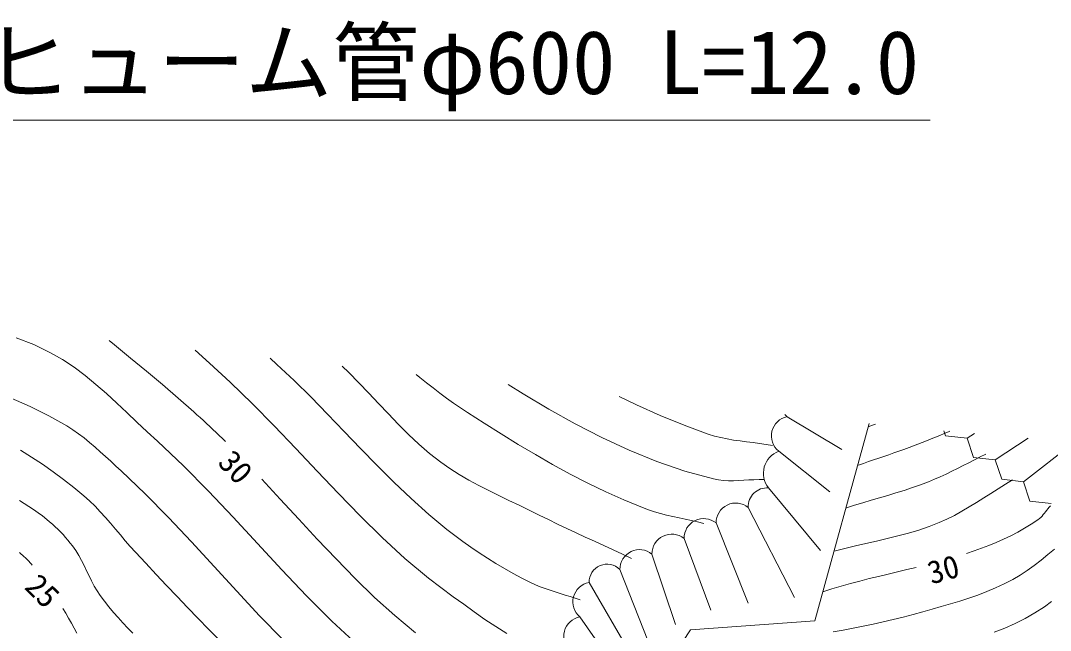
# Model space of a CAD drawing. Units: millimetres, scale not verified. Extents: x 40000 to 680000, y 20000 to 380000.
# Drawn here: x 294151 to 323740, y 273287 to 290824 of the extents above; entities that cross this region are included whole.
import ezdxf
from ezdxf.enums import TextEntityAlignment as Align

# ---------------------------------------------------------------- set-up
doc = ezdxf.new("R2010")
doc.units = ezdxf.units.MM
doc.header["$LTSCALE"] = 1000
doc.linetypes.add('DASHED', pattern=[7.5, 6, -1.5])
doc.layers.add('M-BGD', color=7, linetype='Continuous', lineweight=13)
doc.layers.add('M-STR-HTXT', color=7, linetype='Continuous', lineweight=13)
doc.styles.add('ＭＳ ゴシック', font='')
doc.styles.get('ＭＳ ゴシック').set_extended_font_data('MS Gothic')

msp = doc.modelspace()

# ---------------------------------------------------------------- linework, layer by layer
at = {"layer": 'M-BGD'}
for p, q in [((294025, 281703), (294527, 281506)), ((294527, 281506), (295014, 281273)), ((296697, 281621), (296852, 281496)), ((296852, 281496), (297312, 281118)), ((295014, 281273), (295358, 281074)), ((297312, 281118), (297771, 280738)), ((299164, 281349), (299575, 280973)), ((301321, 281112), (301514, 280938)), ((295358, 281074), (295689, 280855)), ((295689, 280855), (296007, 280616)), ((299575, 280973), (300171, 280423)), ((301514, 280938), (302010, 280472)), ((303386, 280884), (303583, 280699)), ((296007, 280616), (296316, 280363)), ((297771, 280738), (298226, 280354)), ((303583, 280699), (303873, 280409)), ((305514, 280651), (305622, 280563)), ((305622, 280563), (305813, 280411)), ((296316, 280363), (296617, 280099)), ((298226, 280354), (298678, 279967)), ((300171, 280423), (300813, 279805)), ((302010, 280472), (302496, 279992)), ((303873, 280409), (304157, 280113)), ((305813, 280411), (306004, 280261)), ((306004, 280261), (306197, 280113)), ((308156, 280362), (308589, 280091)), ((293883, 279963), (294429, 279723)), ((296617, 280099), (296912, 279826)), ((298678, 279967), (299126, 279574)), ((302496, 279992), (302973, 279504)), ((304157, 280113), (304438, 279812)), ((306197, 280113), (306391, 279967)), ((306391, 279967), (306588, 279825)), ((308589, 280091), (309332, 279647)), ((311351, 280013), (311848, 279772)), ((294429, 279723), (294963, 279459)), ((296912, 279826), (297204, 279549)), ((300813, 279805), (301439, 279169)), ((304438, 279812), (304719, 279512)), ((306588, 279825), (306788, 279686)), ((306788, 279686), (306990, 279552)), ((309332, 279647), (310088, 279226)), ((311848, 279772), (312526, 279468)), ((294963, 279459), (295483, 279167)), ((297204, 279549), (297494, 279271)), ((299126, 279574), (299219, 279491)), ((299219, 279491), (299312, 279406)), ((299312, 279406), (299404, 279322)), ((302973, 279504), (303446, 279011)), ((304719, 279512), (305003, 279216)), ((306990, 279552), (307472, 279243)), ((312526, 279468), (313214, 279187)), ((316179, 279433), (317750, 278492)), ((295483, 279167), (295653, 279059)), ((295653, 279059), (295818, 278943)), ((297494, 279271), (297786, 278995)), ((299404, 279322), (299496, 279237)), ((299496, 279237), (299588, 279151)), ((299588, 279151), (299679, 279065)), ((299679, 279065), (299769, 278978)), ((301439, 279169), (302056, 278522)), ((305003, 279216), (305292, 278925)), ((307472, 279243), (307958, 278937)), ((310088, 279226), (310855, 278832)), ((313214, 279187), (313911, 278932)), ((318504, 279143), (318579, 279171)), ((318579, 279171), (318654, 279199)), ((318654, 279199), (318717, 279222)), ((295818, 278943), (295978, 278821)), ((295978, 278821), (296135, 278693)), ((297786, 278995), (298081, 278725)), ((299769, 278978), (299859, 278891)), ((299859, 278891), (299949, 278803)), ((299949, 278803), (300038, 278715)), ((303446, 279011), (303919, 278518)), ((305292, 278925), (305590, 278645)), ((307958, 278937), (308447, 278637)), ((310855, 278832), (311635, 278471)), ((313911, 278932), (314090, 278876)), ((314090, 278876), (314271, 278831)), ((314271, 278831), (314454, 278793)), ((314454, 278793), (314639, 278761)), ((314639, 278761), (314825, 278734)), ((314825, 278734), (315012, 278710)), ((320058, 278692), (320185, 278742)), ((320185, 278742), (320311, 278793)), ((320311, 278793), (320437, 278844)), ((320437, 278844), (320563, 278895)), ((320563, 278895), (320689, 278946)), ((320724, 278884), (320675, 279027)), ((320689, 278946), (320815, 278997)), ((321345, 278816), (320724, 278884)), ((320815, 278997), (320852, 279012)), ((321345, 278816), (321558, 278950)), ((321534, 278258), (321345, 278816)), ((322155, 278190), (323103, 278815)), ((294148, 278471), (294466, 278271)), ((296135, 278693), (296289, 278561)), ((296289, 278561), (296440, 278426)), ((298081, 278725), (298829, 278024)), ((302056, 278522), (302668, 277870)), ((303919, 278518), (304395, 278028)), ((305590, 278645), (305898, 278377)), ((308447, 278637), (308941, 278344)), ((311635, 278471), (312429, 278149)), ((315012, 278710), (315199, 278687)), ((315199, 278687), (315386, 278663)), ((315386, 278663), (315572, 278637)), ((315572, 278637), (315757, 278608)), ((315933, 278440), (317402, 277270)), ((319243, 278389), (319388, 278440)), ((319388, 278440), (319533, 278492)), ((319533, 278492), (319678, 278546)), ((319678, 278546), (319805, 278593)), ((319805, 278593), (319932, 278642)), ((319932, 278642), (320058, 278692)), ((322965, 277564), (324429, 278699)), ((294466, 278271), (294778, 278064)), ((296440, 278426), (296590, 278289)), ((296590, 278289), (296739, 278151)), ((296739, 278151), (296887, 278013)), ((305898, 278377), (306221, 278126)), ((308941, 278344), (309439, 278060)), ((312429, 278149), (313238, 277871)), ((318515, 278140), (318661, 278189)), ((318661, 278189), (318806, 278239)), ((318806, 278239), (318952, 278289)), ((318952, 278289), (319098, 278339)), ((319098, 278339), (319243, 278389)), ((321398, 278110), (321561, 278193)), ((322155, 278190), (321534, 278258)), ((321561, 278193), (321724, 278275)), ((321724, 278275), (321889, 278355)), ((322344, 277632), (322155, 278190)), ((294778, 278064), (295086, 277850)), ((295086, 277850), (295388, 277629)), ((296887, 278013), (297037, 277877)), ((297037, 277877), (297732, 277219)), ((298829, 278024), (299552, 277293)), ((302668, 277870), (303283, 277221)), ((304395, 278028), (304877, 277546)), ((306221, 278126), (306485, 277942)), ((306485, 277942), (306756, 277771)), ((309439, 278060), (309942, 277785)), ((313238, 277871), (314062, 277643)), ((318224, 278039), (318369, 278090)), ((318369, 278090), (318515, 278140)), ((320743, 277784), (320908, 277863)), ((320908, 277863), (321071, 277945)), ((321071, 277945), (321235, 278027)), ((321235, 278027), (321398, 278110)), ((295388, 277629), (295683, 277399)), ((301082, 277638), (301613, 277065)), ((306756, 277771), (307034, 277609)), ((307034, 277609), (307316, 277455)), ((309942, 277785), (310451, 277522)), ((314062, 277643), (314204, 277615)), ((314204, 277615), (314347, 277598)), ((314347, 277598), (314492, 277591)), ((314492, 277591), (314637, 277590)), ((314637, 277590), (314784, 277595)), ((314784, 277595), (314930, 277604)), ((314930, 277604), (315077, 277613)), ((315077, 277613), (315223, 277622)), ((315223, 277622), (315370, 277629)), ((315370, 277629), (315515, 277630)), ((320010, 277475), (320241, 277564)), ((320241, 277564), (320410, 277633)), ((320410, 277633), (320577, 277707)), ((320577, 277707), (320743, 277784)), ((322965, 277564), (322344, 277632)), ((322446, 277490), (322655, 277616)), ((323154, 277006), (322965, 277564)), ((295683, 277399), (295972, 277161)), ((299552, 277293), (300258, 276544)), ((304877, 277546), (305370, 277076)), ((307316, 277455), (307603, 277308)), ((307603, 277308), (307893, 277165)), ((310451, 277522), (310966, 277273)), ((310966, 277273), (311488, 277038)), ((315639, 277384), (317130, 275587)), ((319304, 277240), (319541, 277314)), ((319541, 277314), (319776, 277393)), ((319776, 277393), (320010, 277475)), ((322032, 277229), (322238, 277361)), ((322238, 277361), (322446, 277490)), ((294120, 277022), (294256, 276939)), ((295972, 277161), (296135, 277014)), ((296135, 277014), (296292, 276860)), ((297732, 277219), (298405, 276535)), ((301613, 277065), (302143, 276489)), ((303283, 277221), (303905, 276581)), ((305370, 277076), (305877, 276622)), ((307893, 277165), (308184, 277025)), ((308184, 277025), (308476, 276886)), ((311488, 277038), (312017, 276819)), ((318115, 276886), (318352, 276958)), ((318352, 276958), (318590, 277028)), ((318590, 277028), (318829, 277097)), ((318829, 277097), (319067, 277168)), ((319067, 277168), (319304, 277240)), ((321410, 276837), (321618, 276966)), ((321618, 276966), (321825, 277097)), ((321825, 277097), (322032, 277229)), ((323761, 276939), (323154, 277006)), ((294256, 276939), (294390, 276853)), ((294390, 276853), (294523, 276765)), ((294523, 276765), (294653, 276673)), ((294653, 276673), (294780, 276578)), ((296292, 276860), (296442, 276701)), ((296442, 276701), (296589, 276537)), ((308476, 276886), (308767, 276746)), ((308767, 276746), (309055, 276603)), ((312017, 276819), (312188, 276756)), ((312188, 276756), (312361, 276701)), ((312361, 276701), (312536, 276651)), ((315056, 276824), (316388, 274233)), ((317878, 276813), (318115, 276886)), ((320986, 276596), (321200, 276714)), ((321200, 276714), (321410, 276837)), ((323570, 276658), (323604, 276701)), ((323604, 276701), (323637, 276744)), ((323637, 276744), (323670, 276787)), ((323670, 276787), (323704, 276829)), ((323704, 276829), (323739, 276869)), ((294780, 276578), (294904, 276479)), ((294904, 276479), (294986, 276411)), ((294986, 276411), (295067, 276341)), ((296589, 276537), (296733, 276370)), ((296733, 276370), (296875, 276201)), ((298405, 276535), (299062, 275833)), ((300258, 276544), (300957, 275785)), ((302143, 276489), (302675, 275912)), ((303905, 276581), (304540, 275957)), ((305877, 276622), (306402, 276188)), ((309055, 276603), (309318, 276473)), ((309318, 276473), (309581, 276345)), ((312536, 276651), (312713, 276606)), ((312713, 276606), (312891, 276565)), ((312891, 276565), (313069, 276526)), ((313069, 276526), (313248, 276487)), ((313248, 276487), (313426, 276448)), ((313426, 276448), (313604, 276407)), ((313604, 276407), (313781, 276364)), ((314135, 276377), (315060, 274071)), ((320255, 276274), (320546, 276387)), ((320546, 276387), (320768, 276487)), ((320768, 276487), (320986, 276596)), ((323192, 276345), (323381, 276471)), ((323381, 276471), (323424, 276503)), ((323424, 276503), (323463, 276538)), ((323463, 276538), (323501, 276576)), ((323501, 276576), (323536, 276617)), ((323536, 276617), (323570, 276658)), ((295067, 276341), (295146, 276269)), ((295146, 276269), (295223, 276195)), ((295223, 276195), (295298, 276120)), ((295298, 276120), (295372, 276042)), ((296875, 276201), (297017, 276032)), ((306402, 276188), (306627, 276014)), ((309581, 276345), (309846, 276219)), ((309846, 276219), (310111, 276095)), ((310111, 276095), (310377, 275972)), ((319358, 276003), (319660, 276084)), ((319660, 276084), (319959, 276174)), ((319959, 276174), (320255, 276274)), ((322599, 276009), (322801, 276114)), ((322801, 276114), (322999, 276226)), ((322999, 276226), (323192, 276345)), ((295372, 276042), (295443, 275963)), ((295443, 275963), (295513, 275882)), ((295513, 275882), (295580, 275799)), ((295580, 275799), (295645, 275715)), ((297017, 276032), (297159, 275864)), ((297159, 275864), (297304, 275698)), ((299062, 275833), (299711, 275123)), ((300957, 275785), (301656, 275027)), ((302675, 275912), (303214, 275341)), ((304540, 275957), (305194, 275356)), ((306627, 276014), (306856, 275843)), ((306856, 275843), (307089, 275678)), ((310377, 275972), (310643, 275849)), ((310643, 275849), (310910, 275727)), ((313214, 275931), (313986, 273871)), ((318136, 275718), (318442, 275788)), ((318442, 275788), (318748, 275858)), ((318748, 275858), (319054, 275928)), ((319054, 275928), (319358, 276003)), ((321974, 275730), (322185, 275817)), ((322185, 275817), (322393, 275910)), ((322393, 275910), (322599, 276009)), ((294116, 275528), (294255, 275406)), ((295645, 275715), (295737, 275581)), ((295737, 275581), (295822, 275441)), ((297304, 275698), (297453, 275536)), ((297453, 275536), (297751, 275218)), ((307089, 275678), (307324, 275516)), ((307324, 275516), (307563, 275360)), ((310910, 275727), (311176, 275605)), ((311176, 275605), (311442, 275482)), ((311442, 275482), (311708, 275358)), ((312293, 275484), (312964, 273458)), ((317529, 275566), (317832, 275645)), ((317832, 275645), (318136, 275718)), ((321332, 275498), (321547, 275571)), ((321547, 275571), (321762, 275648)), ((321762, 275648), (321974, 275730)), ((323665, 275466), (323855, 275627)), ((294255, 275406), (294279, 275383)), ((294279, 275383), (294303, 275360)), ((294303, 275360), (294327, 275337)), ((294327, 275337), (294351, 275313)), ((294351, 275313), (294374, 275289)), ((294374, 275289), (294397, 275265)), ((294397, 275265), (294420, 275241)), ((294420, 275241), (294443, 275216)), ((294443, 275216), (294465, 275191)), ((294465, 275191), (294487, 275166)), ((295822, 275441), (295900, 275297)), ((295900, 275297), (295974, 275151)), ((297751, 275218), (298049, 274899)), ((303214, 275341), (303762, 274781)), ((305194, 275356), (305874, 274786)), ((307563, 275360), (307806, 275209)), ((307806, 275209), (308051, 275063)), ((323277, 275156), (323473, 275309)), ((323473, 275309), (323665, 275466)), ((295974, 275151), (296046, 275003)), ((296046, 275003), (296118, 274856)), ((298049, 274899), (298347, 274581)), ((299711, 275123), (300360, 274412)), ((301656, 275027), (302364, 274281)), ((308051, 275063), (308300, 274923)), ((308300, 274923), (308552, 274790)), ((311371, 275037), (312328, 272614)), ((318805, 274842), (319075, 274907)), ((319075, 274907), (319346, 274971)), ((319346, 274971), (319616, 275035)), ((319616, 275035), (319886, 275100)), ((322871, 274875), (323077, 275011)), ((323077, 275011), (323277, 275156)), ((296118, 274856), (296191, 274709)), ((296191, 274709), (296268, 274564)), ((303762, 274781), (304323, 274236)), ((305874, 274786), (306583, 274252)), ((308552, 274790), (308806, 274662)), ((308806, 274662), (308944, 274599)), ((308944, 274599), (309083, 274542)), ((310483, 274664), (311971, 272110)), ((317731, 274561), (317998, 274636)), ((317998, 274636), (318266, 274708)), ((318266, 274708), (318535, 274776)), ((318535, 274776), (318805, 274842)), ((322166, 274508), (322414, 274623)), ((322414, 274623), (322657, 274749)), ((322657, 274749), (322871, 274875)), ((296268, 274564), (296351, 274424)), ((296351, 274424), (296442, 274288)), ((298347, 274581), (298646, 274263)), ((300360, 274412), (301015, 273710)), ((309083, 274542), (309225, 274489)), ((309225, 274489), (309367, 274440)), ((309367, 274440), (309511, 274393)), ((309511, 274393), (309656, 274347)), ((309656, 274347), (309801, 274303)), ((309801, 274303), (309946, 274258)), ((317201, 274396), (317465, 274481)), ((317465, 274481), (317731, 274561)), ((321396, 274215), (321656, 274305)), ((321656, 274305), (321913, 274403)), ((321913, 274403), (322166, 274508)), ((296442, 274288), (296563, 274124)), ((296563, 274124), (296689, 273964)), ((298646, 274263), (298947, 273947)), ((302364, 274281), (303089, 273557)), ((304323, 274236), (304900, 273712)), ((306583, 274252), (306882, 274038)), ((306882, 274038), (307184, 273821)), ((309946, 274258), (310090, 274211)), ((310090, 274211), (310233, 274163)), ((320606, 273972), (320870, 274049)), ((320870, 274049), (321134, 274130)), ((321134, 274130), (321396, 274215)), ((323568, 273963), (323773, 274114)), ((295364, 273920), (295450, 273781)), ((295450, 273781), (295532, 273639)), ((296689, 273964), (296819, 273807)), ((296819, 273807), (296953, 273654)), ((298947, 273947), (299249, 273633)), ((301015, 273710), (301685, 273025)), ((304900, 273712), (305497, 273214)), ((307184, 273821), (307491, 273605)), ((319510, 273667), (319794, 273741)), ((319794, 273741), (320077, 273820)), ((320077, 273820), (320341, 273896)), ((320341, 273896), (320606, 273972)), ((323015, 273632), (323296, 273790)), ((323296, 273790), (323568, 273963)), ((295532, 273639), (295611, 273495)), ((295611, 273495), (295689, 273351)), ((296953, 273654), (297090, 273503)), ((297090, 273503), (297230, 273354)), ((299249, 273633), (299554, 273321)), ((303089, 273557), (303840, 272864)), ((307491, 273605), (307804, 273397)), ((310221, 273675), (311750, 271495)), ((318076, 273351), (318364, 273408)), ((318364, 273408), (318652, 273467)), ((318652, 273467), (318939, 273530)), ((318939, 273530), (319225, 273597)), ((319225, 273597), (319510, 273667)), ((322430, 273356), (322726, 273488)), ((322726, 273488), (323015, 273632)), ((295689, 273351), (295766, 273206)), ((297230, 273354), (297372, 273207)), ((299554, 273321), (299861, 273012)), ((307804, 273397), (308123, 273202)), ((317498, 273244), (317787, 273296)), ((317787, 273296), (318076, 273351)), ((322129, 273234), (322430, 273356))]:
    msp.add_line(p, q, dxfattribs=at)
at = {"layer": 'M-BGD', "linetype": 'DASHED'}
for p, q in [((316969, 273561), (318537, 279241)), ((313400, 273300), (316969, 273561)), ((311387, 270308), (313400, 273300))]:
    msp.add_line(p, q, dxfattribs=at)
at = {"layer": 'M-BGD'}
for centre, radius, start, end in [((316290, 278879), 566, 101.3086, 230.9525), ((316535, 279873), 566, 221.4615, 230.9525), ((316175, 277804), 680, 110.8149, 218.0751), ((315598, 276844), 542, 85.6146, 182.0667), ((314700, 276384), 566, 51.0465, 180.6905), ((313779, 275937), 566, 51.0465, 180.6905), ((312858, 275491), 566, 51.0465, 180.6905), ((311937, 275044), 566, 51.0465, 180.6905), ((311003, 274671), 520, 44.803, 180.7542), ((310585, 274108), 566, 100.3525, 229.9964), ((310323, 273118), 566, 100.3525, 229.9964)]:
    msp.add_arc(centre, radius, start, end, dxfattribs=at)
at = {"layer": 'M-STR-HTXT'}
msp.add_lwpolyline([(278310, 260163), (292788, 287961), (320288, 287961)], dxfattribs=at)

# ---------------------------------------------------------------- texts
at = {"layer": 'M-BGD', "style": 'ＭＳ ゴシック'}
for s, rotation, p in [('30', 313.019, (299945, 277627)), ('30', 15.826, (320807, 274537)), ('25', 315.253, (294410, 274049))]:
    msp.add_text(s, height=659.8, rotation=rotation, dxfattribs=at).set_placement(p, align=Align.BOTTOM_CENTER)
at = {"layer": 'M-STR-HTXT', "style": 'ＭＳ ゴシック'}
msp.add_text('ヒューム管φ600 L=12.0', height=1833, dxfattribs=at).set_placement((306538, 288161), align=Align.BOTTOM_CENTER)

doc.saveas('drawing.dxf')
